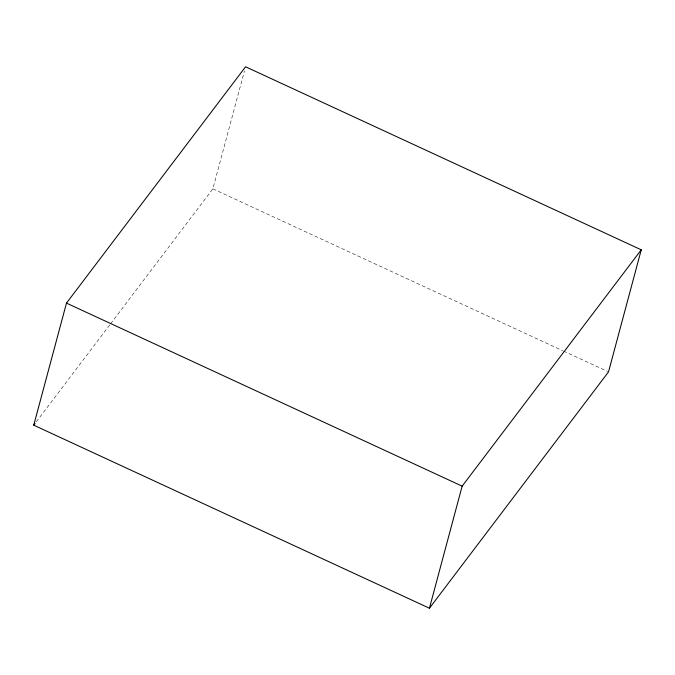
<?xml version="1.0" encoding="UTF-8"?>
<svg xmlns="http://www.w3.org/2000/svg" width="675" height="675" viewBox="0 0 675 675"><rect width="100%" height="100%" fill="white"/><g stroke="black" fill="none" stroke-linecap="round" stroke-linejoin="round"><path stroke-width="0.51" stroke-dasharray="3.38 2.53" d="M110.599 323.781L212.853 188.848L244.485 70.85M36.29 421.833L109.966 324.616M212.853 188.848L562.646 350.671M563.608 351.11L607.567 371.444"/><path stroke-width="1.01" d="M33.75 425.183L66.479 303.109L245.573 66.774L641.25 249.817L608.521 371.891L429.427 608.226L33.75 425.183L35.024 423.503M429.427 608.226L462.147 486.152L641.25 249.817M66.479 303.109L462.147 486.152"/></g></svg>
